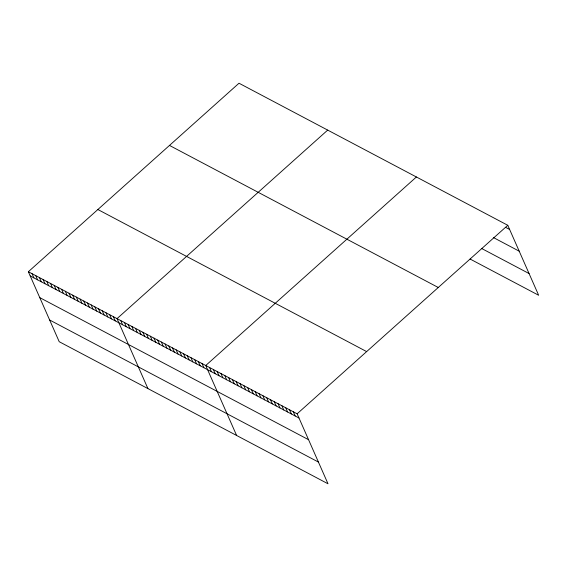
<?xml version="1.0" encoding="UTF-8"?>
<svg xmlns="http://www.w3.org/2000/svg" width="567" height="567" viewBox="0 0 567 567"><rect width="100%" height="100%" fill="white"/><g stroke="black" fill="none" stroke-linecap="round" stroke-linejoin="round"><path stroke-width="0.85" d="M28.35 271.735L297.136 413.804L328.002 483.779L59.216 341.71L28.35 271.735L238.998 83.221L507.784 225.29L538.65 295.265L470.107 259.041M327.698 130.098L117.05 318.619L147.916 388.593M416.398 176.982L205.75 365.502L236.616 435.477M297.136 413.804L507.784 225.29M505.828 227.466L509.634 229.479M493.318 237.502L519.209 251.188M481.858 248.601L529.075 273.556M169.483 145.428L438.27 287.497M97.864 209.521L366.651 351.597M30.2 275.923L298.986 417.992M39.775 297.632L308.561 439.701M49.641 320.001L318.427 462.07M293.33 411.791L295.18 415.98M289.524 409.778L291.367 413.967M285.711 407.765L287.561 411.954M281.905 405.752L283.755 409.948M278.099 403.739L279.949 407.935M274.293 401.727L276.136 405.922M270.48 399.714L272.33 403.91M266.674 397.701L268.524 401.897M262.868 395.688L264.718 399.884M259.055 393.675L260.905 397.871M255.249 391.662L257.099 395.858M251.443 389.649L253.293 393.845M247.637 387.637L249.487 391.832M243.824 385.624L245.674 389.82M240.018 383.611L241.868 387.807M236.212 381.598L238.062 385.794M232.406 379.592L234.256 383.781M228.593 377.579L230.443 381.768M224.787 375.567L226.637 379.755M220.981 373.554L222.831 377.742M217.175 371.541L219.018 375.73M213.362 369.528L215.212 373.717M209.556 367.515L211.406 371.704M202.05 363.546L203.9 367.735M198.358 361.59L200.208 365.786M194.665 359.641L196.508 363.83M190.966 357.685L192.815 361.881M187.273 355.736L189.116 359.925M183.573 353.78L185.423 357.968M179.881 351.823L181.731 356.019M176.181 349.874L178.031 354.063M172.488 347.918L174.338 352.107M168.789 345.962L170.639 350.158M165.096 344.013L166.946 348.202M161.397 342.057L163.246 346.253M157.704 340.108L159.554 344.297M154.004 338.152L155.854 342.34M150.312 336.196L152.162 340.391M146.619 334.247L148.462 338.435M142.919 332.29L144.769 336.479M139.227 330.341L141.07 334.53M135.527 328.385L137.377 332.574M131.835 326.429L133.684 330.625M128.135 324.48L129.985 328.669M124.442 322.524L126.292 326.712M120.743 320.568L122.592 324.763M113.35 316.662L115.2 320.858M109.658 314.713L111.508 318.902M105.965 312.757L107.808 316.946M102.266 310.801L104.115 314.997M98.573 308.852L100.416 313.041M94.873 306.896L96.723 311.085M91.181 304.94L93.031 309.135M87.481 302.991L89.331 307.179M83.788 301.034L85.638 305.23M80.089 299.085L81.939 303.274M76.396 297.129L78.246 301.318M72.696 295.173L74.546 299.369M69.004 293.224L70.854 297.413M65.311 291.268L67.154 295.457M61.612 289.312L63.461 293.508M57.919 287.363L59.762 291.551M54.219 285.407L56.069 289.602M50.527 283.457L52.377 287.646M46.827 281.501L48.677 285.69M43.135 279.545L44.984 283.741M39.435 277.596L41.285 281.785M35.742 275.64L37.592 279.829M32.043 273.691L33.892 277.88"/></g></svg>
